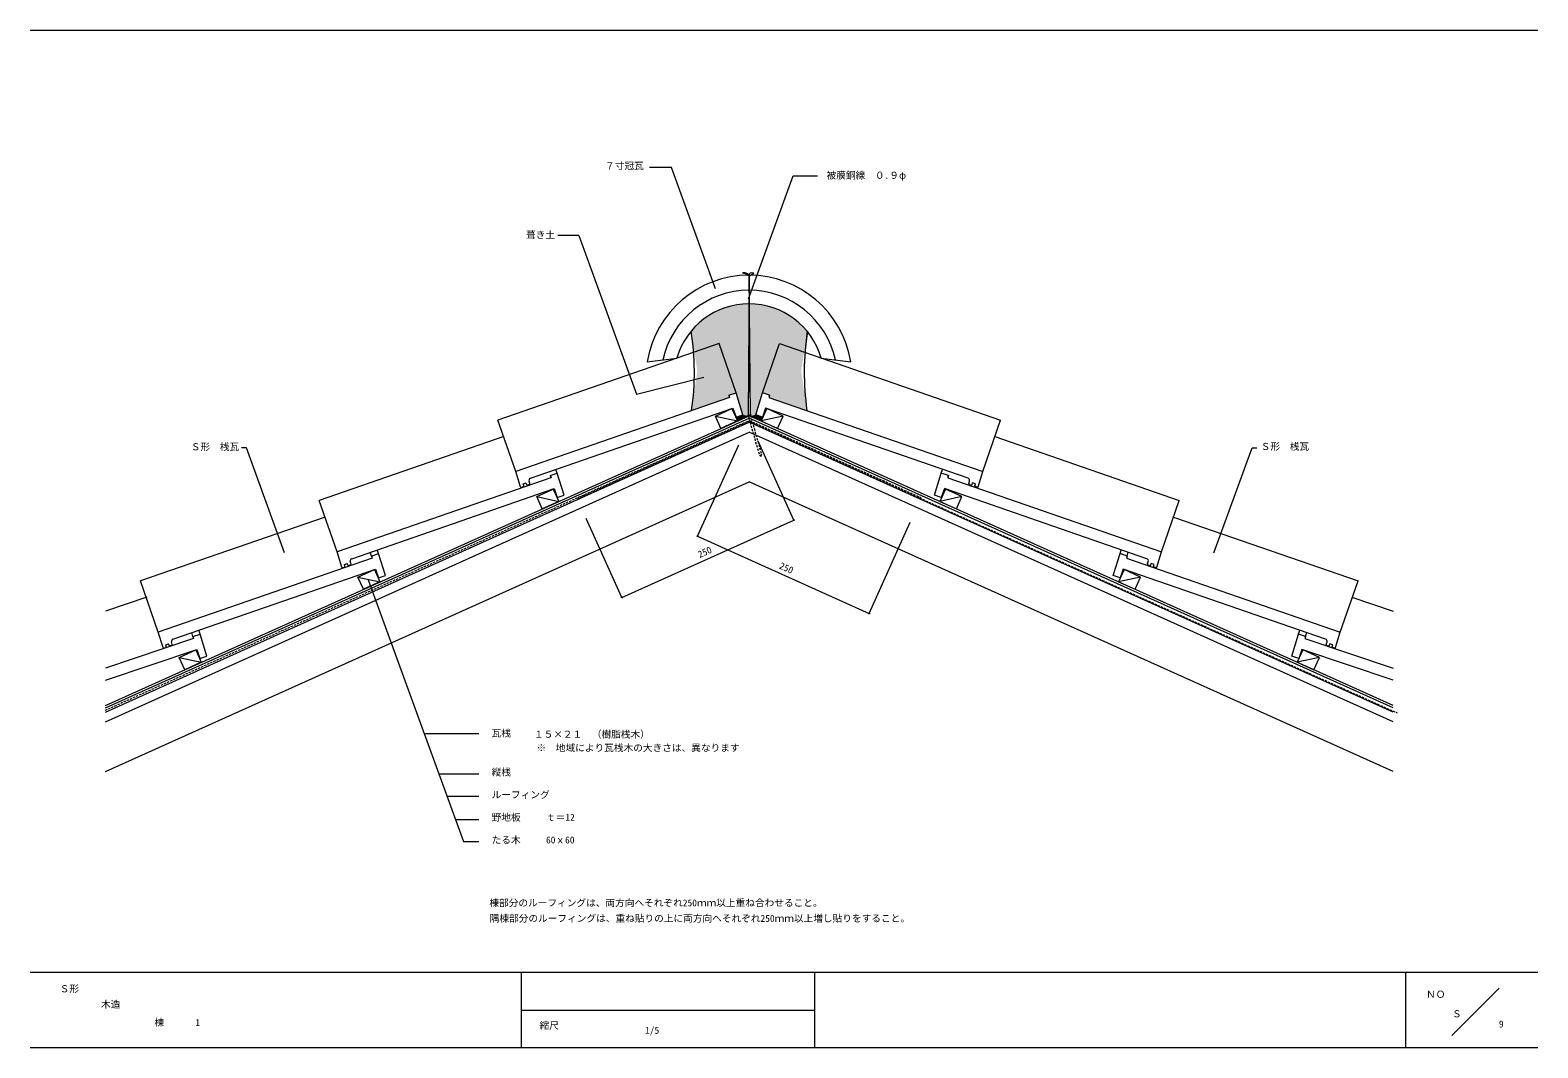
# Model space of a CAD drawing. Units: millimetres, scale not verified. Extents: x -203 to 197, y -138 to 132.
import ezdxf
from ezdxf.enums import TextEntityAlignment as Align

# ---------------------------------------------------------------- set-up
doc = ezdxf.new("R2010")
doc.units = ezdxf.units.MM
doc.header["$LTSCALE"] = 0.5
doc.header["$PDMODE"] = 32
doc.header["$PDSIZE"] = 0.25
doc.linetypes.add('DASHED1', pattern=[1.8, 1.2, -0.6])
for name, color, linetype, lineweight in [('0-0', 5, 'Continuous', 18), ('1-0', 7, 'Continuous', 18), ('1-1', 7, 'Continuous', 18), ('1-2', 3, 'Continuous', 18), ('1-3', 7, 'Continuous', 18), ('1-4', 1, 'Continuous', 18)]:
    doc.layers.add(name, color=color, linetype=linetype, lineweight=lineweight)
doc.layers.add('1-5_ADD_LINE', color=8, linetype='Continuous')
doc.styles.add('ＭＳ ゴシック', font='')
doc.styles.get('ＭＳ ゴシック').set_extended_font_data('MS Gothic')

msp = doc.modelspace()

# ---------------------------------------------------------------- linework, layer by layer
at = {"layer": '0-0'}
for p, q in [((-203.2432, 131.6351), (196.7568, 131.6351)), ((196.7568, -118.3649), (-203.2433, -118.3649)), ((-72.973, -118.3649), (-72.973, -138.3649)), ((4.8649, -118.3649), (4.8649, -138.3649)), ((161.7568, -138.3649), (161.7568, -118.3649)), ((186.4865, -122.5541), (173.9189, -135.1216)), ((-72.973, -128.3649), (4.8649, -128.3649)), ((196.7568, -138.3649), (-203.2432, -138.3649))]:
    msp.add_line(p, q, dxfattribs=at)
at = {"layer": '1-0'}
for p, q in [((-183.2977, -48.1847), (-12.4533, 28.6953)), ((-19.9655, 25.9728), (-21.4257, 29.2176)), ((-19.9655, 25.9727), (-21.4257, 29.2176)), ((-21.4257, 29.2176), (-15.5883, 27.9425)), ((-19.9406, 25.984), (-12.4533, 29.3532)), ((-17.0656, 31.2254), (-15.5883, 27.9425)), ((-4.966, 25.984), (-12.4533, 29.3532)), ((158.3911, -48.1847), (-12.4533, 28.6953)), ((-7.841, 31.2254), (-9.3183, 27.9425)), ((-3.4809, 29.2176), (-9.3183, 27.9425)), ((-4.9411, 25.9728), (-3.4809, 29.2176)), ((-4.9411, 25.9727), (-3.4809, 29.2176)), ((-183.2977, -49.2812), (-12.4533, 27.5987)), ((-183.2977, -47.5267), (-19.9406, 25.984)), ((-183.2977, -51.9131), (-12.4533, 24.9669)), ((158.3911, -49.2812), (-12.4533, 27.5987)), ((158.3911, -51.9131), (-12.4533, 24.9669)), ((158.3911, -47.5267), (-4.966, 25.984)), ((-183.2977, -65.0721), (-12.4533, 11.8079)), ((158.3911, -65.0721), (-12.4533, 11.8079)), ((-67.3854, 4.6338), (-68.8456, 7.8787)), ((-68.8456, 7.8787), (-63.0082, 6.6035)), ((43.939, 7.8787), (38.1016, 6.6035)), ((42.4788, 4.6338), (43.939, 7.8787)), ((-116.2655, -13.4603), (-111.9055, -11.4524)), ((91.3589, -13.4603), (86.9989, -11.4524)), ((-114.8053, -16.7052), (-116.2655, -13.4603)), ((-114.8053, -16.7052), (-116.2655, -13.4603)), ((-116.2655, -13.4603), (-110.4281, -14.7354)), ((91.3589, -13.4603), (85.5215, -14.7354)), ((89.8987, -16.7052), (91.3589, -13.4603)), ((89.8987, -16.7052), (91.3589, -13.4603)), ((-160.0597, -29.2135), (-160.3656, -28.1954)), ((135.1531, -29.2135), (135.459, -28.1954)), ((-163.7026, -34.7612), (-157.848, -36.0744)), ((138.796, -34.7612), (132.9414, -36.0744))]:
    msp.add_line(p, q, dxfattribs=at)
for points in [[(-21.4257, 29.2176), (-17.0657, 31.2255), (-15.5883, 27.9425), (-19.9433, 25.9828), (-19.9655, 25.9728)], [(-17.0656, 31.2254), (-15.5883, 27.9425), (-19.9655, 25.9728)], [(-3.4809, 29.2176), (-7.8409, 31.2255), (-9.3183, 27.9425), (-4.9633, 25.9828), (-4.9411, 25.9728)], [(-7.841, 31.2254), (-9.3183, 27.9425), (-4.9411, 25.9728)], [(-67.3854, 4.6338), (-68.8456, 7.8786), (-64.5141, 9.8734)], [(-64.4855, 9.8865), (-63.0082, 6.6035), (-67.3854, 4.6338)], [(-64.4855, 9.8865), (-63.0082, 6.6035), (-67.3854, 4.6338)], [(-64.4855, 9.8865), (-63.0082, 6.6035), (-67.3854, 4.6338)], [(39.5789, 9.8865), (38.1016, 6.6035), (42.4788, 4.6338)], [(39.5789, 9.8865), (38.1016, 6.6035), (42.4788, 4.6338)], [(39.5789, 9.8865), (38.1016, 6.6035), (42.4788, 4.6338)], [(42.4788, 4.6338), (43.939, 7.8786), (39.6075, 9.8734)], [(-111.9054, -11.4525), (-110.4281, -14.7354), (-114.8053, -16.7052)], [(-111.9054, -11.4525), (-110.4281, -14.7354), (-114.8053, -16.7052)], [(86.9988, -11.4525), (85.5215, -14.7354), (89.8987, -16.7052)], [(86.9988, -11.4525), (85.5215, -14.7354), (89.8987, -16.7052)]]:
    msp.add_lwpolyline(points, dxfattribs=at)
for points in [[(-162.2252, -38.0441), (-163.7026, -34.7612), (-159.3253, -32.7915), (-157.848, -36.0744)], [(137.3187, -38.0441), (138.796, -34.7612), (134.4187, -32.7915), (132.9414, -36.0744)]]:
    msp.add_lwpolyline(points, close=True, dxfattribs=at)
at = {"layer": '1-1'}
for p, q in [((-33.1242, 95.1533), (-38.9189, 95.1533)), ((-21.4098, 62.9682), (-33.1242, 95.1533)), ((-57.6677, 77.1159), (-63.2432, 77.1159)), ((-39.5138, 43.6141), (-31.6533, 44.6141)), ((6.6257, 44.6141), (14.4862, 43.6141)), ((-13.0071, 29.3497), (-12.0169, 29.6239)), ((-12.0169, 29.6239), (-11.9921, 29.5345)), ((-113.538, -14.2265), (-88.2816, -83.6178))]:
    msp.add_line(p, q, dxfattribs=at)
at = {"layer": '1-1', "linetype": 'DASHED1'}
for p, q in [((-12.7525, 29.3239), (-9.785, 18.9379)), ((-12.1742, 29.4841), (-9.1957, 19.0593)), ((-12.4533, 27.8481), (-58.0494, 7.3298)), ((-12.4533, 27.8481), (159.4692, -49.5171))]:
    msp.add_line(p, q, dxfattribs=at)
at = {"layer": '1-1'}
for points in [[(-12.6662, 60.3166), (-0.7773, 92.9812), (5.6757, 92.9812)], [(-57.6677, 77.1159), (-42.3497, 35.03), (-24.5529, 39.5588)], [(-13.0071, 29.3497), (-12.9823, 29.2603), (-11.9921, 29.5345)]]:
    msp.add_lwpolyline(points, dxfattribs=at)
at = {"layer": '1-1', "color": 2}
for points in [[(-12.5253, 66.6141), (-12.9323, 66.9691), (-13.2579, 67.1319), (-13.5834, 67.2133), (-13.909, 67.2946), (-14.2346, 67.2946), (-13.909, 67.1319), (-13.502, 67.0505), (-13.1765, 66.8877), (-12.7695, 66.6435)], [(-12.4533, 66.614), (-12.1997, 66.4807), (-11.8742, 66.8063), (-11.5486, 66.9691), (-11.223, 67.1319), (-11.5486, 67.1319), (-11.8742, 67.2133), (-12.1997, 67.1319), (-12.5253, 66.8877), (-12.5253, 66.4807)]]:
    msp.add_lwpolyline(points, close=True, dxfattribs=at)
msp.add_lwpolyline([(-12.1683, 29.4425), (-12.4533, 66.614), (-12.7525, 29.3239)], dxfattribs=at)
at = {"layer": '1-1', "linetype": 'DASHED1'}
for points in [[(-183.2977, -48.7825), (-12.4533, 28.0974), (33.1428, 7.5792)], [(-9.785, 18.9379), (-9.3564, 18.5297), (-9.1957, 19.0593)]]:
    msp.add_lwpolyline(points, dxfattribs=at)
at = {"layer": '1-1'}
for centre, radius, start, end in [((-12.5138, 39.2663), 27.3478, 9.14783, 170.85219), ((-12.5138, 39.193), 23.4211, 12.18517, 167.90198), ((-12.5138, 39.0946), 19.9195, 16.08661, 163.91339), ((-98.1733, 40.8278), 71.1482, 351.83952, 8.85384), ((73.2667, 40.8278), 71.1482, 171.24736, 188.16048)]:
    msp.add_arc(centre, radius, start, end, dxfattribs=at)
at = {"layer": '1-2', "color": 7}
for p, q in [((-20.4809, 48.4796), (-79.1225, 28.1902)), ((-15.9687, 35.4382), (-20.4809, 48.4796)), ((-8.9379, 35.4382), (-4.4257, 48.4796)), ((-4.4257, 48.4796), (54.2159, 28.1902)), ((-74.4142, 14.5817), (-79.1225, 28.1902)), ((49.5076, 14.5817), (54.2159, 28.1902)), ((-77.5985, 23.7853), (-126.5425, 6.8512)), ((52.6919, 23.7853), (101.6359, 6.8512)), ((-63.3886, 14.0992), (-63.7356, 15.1019)), ((38.482, 14.0992), (38.829, 15.1019)), ((-121.8341, -6.7573), (-126.5425, 6.8512)), ((96.9275, -6.7573), (101.6359, 6.8512)), ((-125.0185, 2.4464), (-173.9624, -14.4878)), ((100.1119, 2.4464), (149.0558, -14.4878)), ((-112.6996, -7.8941), (-113.0139, -6.8801)), ((-110.8086, -7.2398), (-111.1555, -6.2371)), ((85.902, -7.2398), (86.2489, -6.2371)), ((87.793, -7.8941), (88.1073, -6.8801)), ((-169.254, -28.0962), (-173.9624, -14.4878)), ((144.3474, -28.0962), (149.0558, -14.4878)), ((-172.3283, -18.7795), (-183.2977, -22.4679)), ((147.4217, -18.7795), (158.3911, -22.4679)), ((-158.163, -28.5757), (-158.5071, -27.5524)), ((133.2564, -28.5757), (133.6005, -27.5524))]:
    msp.add_line(p, q, dxfattribs=at)
at = {"layer": '1-2'}
for p, q in [((-17.682, 34.2105), (-74.4142, 14.5817)), ((-17.8598, 34.7838), (-15.9687, 35.4382)), ((-17.8598, 34.7838), (-17.682, 34.2105)), ((-14.1619, 29.6085), (-15.9687, 35.4382)), ((-10.7447, 29.6085), (-8.9379, 35.4382)), ((-7.0468, 34.7838), (-8.9379, 35.4382)), ((-7.0468, 34.7838), (-7.2245, 34.2105)), ((-7.2245, 34.2105), (49.5076, 14.5817)), ((-70.5183, 12.7551), (-16.7935, 31.3434)), ((-16.7935, 31.3434), (-15.9735, 28.9732)), ((-15.9761, 28.9809), (-14.1619, 29.6085)), ((-8.9305, 28.9809), (-10.7447, 29.6085)), ((-8.1131, 31.3434), (-8.9331, 28.9732)), ((45.6117, 12.7551), (-8.1131, 31.3434)), ((-65.102, 12.8715), (-121.8341, -6.7573)), ((-73.1505, 10.5045), (-74.4142, 14.5817)), ((-70.6883, 11.3426), (-70.8953, 12.0105)), ((-65.2797, 13.4449), (-63.3886, 14.0992)), ((-65.2797, 13.4449), (-65.102, 12.8715)), ((-65.2199, 13.4644), (-65.0472, 12.8895)), ((-61.5819, 8.2696), (-63.3886, 14.0992)), ((36.6753, 8.2696), (38.482, 14.0992)), ((40.3731, 13.4449), (38.482, 14.0992)), ((40.3133, 13.4644), (40.1406, 12.8895)), ((40.3731, 13.4449), (40.1954, 12.8715)), ((40.1954, 12.8715), (96.9275, -6.7573)), ((45.7817, 11.3426), (45.9887, 12.0105)), ((48.2439, 10.5045), (49.5076, 14.5817)), ((-117.9383, -8.5838), (-64.2134, 10.0044)), ((-72.8941, 10.3747), (-72.4213, 10.5382)), ((-72.437, 11.2425), (-71.6806, 11.5043)), ((-72.2957, 10.7864), (-72.437, 11.2425)), ((-71.5431, 11.0606), (-71.6806, 11.5043)), ((-70.8139, 11.0944), (-71.2867, 10.9308)), ((-64.2134, 10.0044), (-63.3934, 7.6343)), ((-63.396, 7.6419), (-61.5819, 8.2696)), ((38.4894, 7.6419), (36.6753, 8.2696)), ((39.3068, 10.0044), (38.4868, 7.6343)), ((93.0317, -8.5838), (39.3068, 10.0044)), ((45.9073, 11.0944), (46.3801, 10.9308)), ((46.6365, 11.0606), (46.774, 11.5043)), ((47.5304, 11.2425), (46.774, 11.5043)), ((47.3891, 10.7864), (47.5304, 11.2425)), ((47.9875, 10.3747), (47.5147, 10.5382)), ((-120.5704, -10.8345), (-121.8341, -6.7573)), ((-112.6996, -7.8941), (-110.8085, -7.2398)), ((-112.6996, -7.8941), (-112.5219, -8.4675)), ((-109.0018, -13.0694), (-110.8086, -7.2398)), ((84.0952, -13.0694), (85.902, -7.2398)), ((87.793, -7.8941), (85.9019, -7.2398)), ((87.793, -7.8941), (87.6153, -8.4675)), ((95.6638, -10.8345), (96.9275, -6.7573)), ((-112.5219, -8.4675), (-169.254, -28.0962)), ((-165.3582, -29.9228), (-111.6333, -11.3345)), ((-120.314, -10.9643), (-119.8412, -10.8007)), ((-119.857, -10.0964), (-119.1006, -9.8347)), ((-119.7156, -10.5525), (-119.857, -10.0964)), ((-118.9631, -10.2783), (-119.1006, -9.8347)), ((-118.2339, -10.2446), (-118.7066, -10.4082)), ((-118.1082, -9.9964), (-118.3152, -9.3285)), ((-111.6333, -11.3345), (-110.8133, -13.7047)), ((86.7267, -11.3345), (85.9067, -13.7047)), ((140.4516, -29.9228), (86.7267, -11.3345)), ((87.6153, -8.4675), (144.3474, -28.0962)), ((93.2016, -9.9964), (93.4086, -9.3285)), ((93.3273, -10.2446), (93.8, -10.4082)), ((94.0565, -10.2783), (94.194, -9.8347)), ((94.9504, -10.0964), (94.194, -9.8347)), ((94.809, -10.5525), (94.9504, -10.0964)), ((95.4074, -10.9643), (94.9346, -10.8007)), ((-110.8159, -13.697), (-109.0018, -13.0694)), ((85.9093, -13.697), (84.0952, -13.0694)), ((-159.8871, -29.7884), (-183.2977, -37.6602)), ((-167.9904, -32.1735), (-169.254, -28.0962)), ((-167.2769, -31.4354), (-166.5205, -31.1737)), ((-167.1355, -31.8915), (-167.2769, -31.4354)), ((-166.383, -31.6173), (-166.5205, -31.1737)), ((-165.6538, -31.5835), (-166.1265, -31.7471)), ((-165.5281, -31.3353), (-165.7351, -30.6674)), ((-160.0597, -29.2135), (-158.163, -28.5757)), ((-160.0597, -29.2135), (-159.8871, -29.7884)), ((-156.4072, -34.4209), (-158.163, -28.5757)), ((131.5006, -34.4209), (133.2564, -28.5757)), ((135.1531, -29.2135), (133.2564, -28.5757)), ((135.1531, -29.2135), (134.9805, -29.7884)), ((134.9805, -29.7884), (158.3911, -37.6602)), ((140.6215, -31.3353), (140.8285, -30.6674)), ((140.7472, -31.5835), (141.2199, -31.7471)), ((141.4764, -31.6173), (141.6139, -31.1737)), ((142.3703, -31.4354), (141.6139, -31.1737)), ((142.2289, -31.8915), (142.3703, -31.4354)), ((143.0838, -32.1735), (144.3474, -28.0962)), ((-183.2977, -40.8252), (-159.0235, -32.6631)), ((-167.7339, -32.3033), (-167.2612, -32.1397)), ((-159.0235, -32.6631), (-158.2242, -35.0403)), ((-158.2268, -35.0327), (-156.4072, -34.4209)), ((133.3202, -35.0327), (131.5006, -34.4209)), ((134.1169, -32.6631), (133.3176, -35.0403)), ((158.3911, -40.8252), (134.1169, -32.6631)), ((142.8273, -32.3033), (142.3546, -32.1397))]:
    msp.add_line(p, q, dxfattribs=at)
for centre, radius, start, end in [((-70.3222, 12.1881), 0.6, 109.08589, 197.21983), ((45.4156, 12.1881), 0.6, 342.78041, 70.91435), ((-72.9595, 10.5637), 0.2, 197.21655, 289.08514), ((-72.4867, 10.7272), 0.2, 289.08401, 17.21758), ((-71.352, 11.1198), 0.2, 197.21758, 289.0885), ((-70.8793, 11.2834), 0.2, 289.0885, 17.21996), ((45.9727, 11.2834), 0.2, 162.78029, 250.91174), ((46.4454, 11.1198), 0.2, 250.91174, 342.78267), ((47.5801, 10.7272), 0.2, 162.78267, 250.91623), ((48.0529, 10.5637), 0.2, 250.9151, 342.78369), ((-120.3794, -10.7753), 0.2, 197.21655, 289.08514), ((-119.9067, -10.6117), 0.2, 289.08401, 17.21758), ((-118.772, -10.2192), 0.2, 197.21758, 289.0885), ((-117.7421, -9.1509), 0.6, 109.08589, 197.21983), ((-118.2993, -10.0556), 0.2, 289.0885, 17.21996), ((92.8355, -9.1509), 0.6, 342.78041, 70.91435), ((93.3927, -10.0556), 0.2, 162.78029, 250.91174), ((93.8654, -10.2192), 0.2, 250.91174, 342.78267), ((95.0001, -10.6117), 0.2, 162.78267, 250.91623), ((95.4728, -10.7753), 0.2, 250.9151, 342.78369), ((-167.3266, -31.9507), 0.2, 289.08401, 17.21758), ((-166.1919, -31.5581), 0.2, 197.21758, 289.0885), ((-165.162, -30.4898), 0.6, 109.08589, 197.21983), ((-165.7192, -31.3946), 0.2, 289.0885, 17.21996), ((140.2554, -30.4898), 0.6, 342.78041, 70.91435), ((140.8126, -31.3946), 0.2, 162.78029, 250.91174), ((141.2853, -31.5581), 0.2, 250.91174, 342.78267), ((142.42, -31.9507), 0.2, 162.78267, 250.91623), ((-167.7993, -32.1143), 0.2, 197.21655, 289.08514), ((142.8927, -32.1143), 0.2, 250.9151, 342.78369)]:
    msp.add_arc(centre, radius, start, end, dxfattribs=at)
at = {"layer": '1-3'}
for p, q in [((-26.1604, -2.6123), (-15.2596, 21.6119)), ((-0.6634, 1.6482), (-10.0911, 22.5987)), ((-46.2594, -18.87), (-55.6872, 2.0805)), ((-46.2594, -18.87), (-0.6634, 1.6482)), ((19.3423, -23.0885), (30.2432, 1.1357)), ((-26.1604, -2.6123), (19.3423, -23.0885)), ((-84.2295, -55.0139), (-98.6926, -55.0139)), ((-84.2295, -65.7325), (-94.7914, -65.7325)), ((-84.2295, -71.6748), (-92.6285, -71.6748)), ((-84.2295, -77.8457), (-90.3825, -77.8457)), ((-88.2816, -83.6178), (-84.2295, -83.6178))]:
    msp.add_line(p, q, dxfattribs=at)
for points in [[(-135.7278, -7.0714), (-145.8742, 20.8055), (-147.1481, 20.8055)], [(110.8212, -7.0714), (120.9676, 20.8055), (122.2415, 20.8055)]]:
    msp.add_lwpolyline(points, dxfattribs=at)
for p in [(-0.6634, 1.6482), (-26.1604, -2.6123), (-46.2594, -18.87), (19.3423, -23.0885)]:
    msp.add_point(p, dxfattribs=at)
at = {"layer": '1-4'}
for centre, start, end in [((-98.1733, 40.8278), 351.83952, 8.85384), ((73.2667, 40.8278), 171.14616, 188.16048)]:
    msp.add_arc(centre, 71.1482, start, end, dxfattribs=at)
at = {"layer": '1-5_ADD_LINE'}
for points in [[(-26.2349, 41.2631), (-15.9687, 35.4382), (-12.5143, 59.0141)], [(-26.2349, 41.2631), (-12.5143, 59.0141), (-13.5105, 58.9869)], [(-26.2349, 41.2631), (-13.5105, 58.9869), (-14.441, 58.9169)], [(-26.2349, 41.2631), (-14.441, 58.9169), (-15.2515, 58.8218)], [(-26.2349, 41.2631), (-15.2515, 58.8218), (-16.1738, 58.6752)], [(-26.2349, 41.2631), (-16.1738, 58.6752), (-16.8826, 58.5282)], [(-26.2349, 41.2631), (-16.8826, 58.5282), (-17.4443, 58.3975)], [(-26.2349, 41.2631), (-17.4443, 58.3975), (-18.0094, 58.2408)], [(-26.2349, 41.2631), (-18.0094, 58.2408), (-18.5516, 58.0709)], [(-26.2349, 41.2631), (-18.5516, 58.0709), (-19.7899, 57.6309)], [(-26.2349, 41.2631), (-19.7899, 57.6309), (-21.5004, 56.887)], [(-26.2349, 41.2631), (-21.5004, 56.887), (-23.1774, 55.9221)], [(-12.7525, 29.3239), (-12.5143, 59.0141), (-15.9677, 35.4377)], [(1.3283, 41.2631), (-8.9379, 35.4382), (-12.3923, 59.0141)], [(1.3283, 41.2631), (-12.3923, 59.0141), (-11.3961, 58.9869)], [(-12.1541, 29.3239), (-12.3923, 59.0141), (-8.9389, 35.4377)], [(1.3283, 41.2631), (-11.3961, 58.9869), (-10.4656, 58.9169)], [(1.3283, 41.2631), (-10.4656, 58.9169), (-9.6551, 58.8218)], [(1.3283, 41.2631), (-9.6551, 58.8218), (-8.7328, 58.6752)], [(1.3283, 41.2631), (-8.7328, 58.6752), (-8.024, 58.5282)], [(1.3283, 41.2631), (-8.024, 58.5282), (-7.4623, 58.3975)], [(1.3283, 41.2631), (-7.4623, 58.3975), (-6.8972, 58.2408)], [(1.3283, 41.2631), (-6.8972, 58.2408), (-6.355, 58.0709)], [(1.3283, 41.2631), (-6.355, 58.0709), (-5.1167, 57.6309)], [(1.3283, 41.2631), (-5.1167, 57.6309), (-3.4062, 56.887)], [(1.3283, 41.2631), (-3.4062, 56.887), (-1.7292, 55.9221)], [(-26.2349, 41.2631), (-26.8622, 52.9043), (-27.8682, 51.7562)], [(-26.2349, 41.2631), (-25.7797, 53.943), (-26.8622, 52.9043)], [(-26.2349, 41.2631), (-23.1774, 55.9221), (-24.413, 55.0692)], [(-26.2349, 41.2631), (-24.413, 55.0692), (-25.7797, 53.943)], [(1.3283, 41.2631), (-1.7292, 55.9221), (-0.4936, 55.0692)], [(1.3283, 41.2631), (-0.4936, 55.0692), (0.8731, 53.943)], [(1.3283, 41.2631), (0.8731, 53.943), (1.9556, 52.9043)], [(1.3283, 41.2631), (1.9556, 52.9043), (2.9616, 51.7562)], [(-26.2349, 41.2631), (-27.8682, 51.7562), (-27.8729, 51.7785)], [(1.3283, 41.2631), (2.9616, 51.7562), (2.9663, 51.7785)], [(-26.2349, 41.2631), (-27.7456, 30.7286), (-17.682, 34.2105)], [(-26.2349, 41.2631), (-17.682, 34.2105), (-17.8598, 34.7838)], [(-26.2349, 41.2631), (-17.8598, 34.7838), (-15.9687, 35.4382)], [(1.3283, 41.2631), (-7.0468, 34.7838), (-8.9379, 35.4382)], [(1.3283, 41.2631), (2.839, 30.7286), (-7.2245, 34.2105)], [(1.3283, 41.2631), (-7.2245, 34.2105), (-7.0468, 34.7838)], [(-15.9687, 35.4382), (-14.1619, 29.6085), (-12.7258, 29.2306)], [(-15.9687, 35.4382), (-12.7258, 29.2306), (-12.7525, 29.3239)], [(-12.7525, 29.3239), (-15.9677, 35.4377), (-15.9687, 35.4382)], [(-8.9379, 35.4382), (-10.7447, 29.6085), (-12.1808, 29.2306)], [(-8.9379, 35.4382), (-12.1808, 29.2306), (-12.1541, 29.3239)], [(-12.1541, 29.3239), (-8.9389, 35.4377), (-8.9379, 35.4382)], [(-14.1619, 29.6085), (-15.9735, 28.9732), (-12.7258, 29.2306), (-15.5883, 27.9425)], [(-10.7447, 29.6085), (-8.9331, 28.9732), (-12.1808, 29.2306), (-9.3183, 27.9425)]]:
    msp.add_solid(points, dxfattribs=at)

# ---------------------------------------------------------------- texts
at = {"layer": '0-0', "color": 7, "style": 'ＭＳ ゴシック'}
for s, p in [('Ｓ形', (-195.4054, -124.1757)), ('ＮＯ', (167.1021, -125.6345)), ('木造', (-184.4438, -128.2884)), ('棟', (-170.2781, -133.1048)), ('1', (-159.4073, -133.1048)), ('縮尺', (-68.1081, -133.9054)), ('Ｓ', (173.9788, -130.8109)), ('9', (186.4286, -133.5149))]:
    msp.add_text(s, height=1.833, dxfattribs=at).set_placement(p, align=Align.BOTTOM_LEFT)
at = {"layer": '1-0', "style": 'ＭＳ ゴシック'}
msp.add_text('1/5', height=1.833, dxfattribs=at).set_placement((-40.0932, -135.1819), align=Align.BOTTOM_LEFT)
at = {"layer": '1-1', "style": 'ＭＳ ゴシック'}
for s, p in [('７寸冠瓦', (-50.7054, 94.1696)), ('被膜銅線\u3000０.９φ', (8.0455, 91.655)), ('葺き土', (-71.6955, 75.8621)), ('棟部分のルーフィングは、両方向へそれぞれ250ｍｍ以上重ね合わせること。', (-81.4124, -101.372)), ('隅棟部分のルーフィングは、重ね貼りの上に両方向へそれぞれ250ｍｍ以上増し貼りをすること。', (-81.3247, -105.4833))]:
    msp.add_text(s, height=1.833, dxfattribs=at).set_placement(p, align=Align.BOTTOM_LEFT)
at = {"layer": '1-3', "style": 'ＭＳ ゴシック'}
for s, p in [('Ｓ形\u3000桟瓦', (-160.6141, 19.6227)), ('Ｓ形\u3000桟瓦', (123.231, 19.701)), ('瓦桟', (-80.813, -56.3649)), ('１５×２１\u3000（樹脂桟木）', (-69.5579, -56.6419)), ('※\u3000地域により瓦桟木の大きさは、異なります', (-68.9106, -60.2414)), ('縦桟', (-80.813, -66.684)), ('ルーフィング', (-80.813, -72.684)), ('野地板', (-80.813, -78.684)), ('ｔ＝12', (-66.3799, -78.684)), ('たる木', (-80.813, -84.684)), ('60ｘ60', (-66.3799, -84.684))]:
    msp.add_text(s, height=1.833, dxfattribs=at).set_placement(p, align=Align.BOTTOM_LEFT)
for rotation, p in [(24.228, (-25.3764, -8.9244)), (335.772, (-4.9137, -11.625))]:
    msp.add_text('250', height=1.833, rotation=rotation, dxfattribs=at).set_placement(p, align=Align.BOTTOM_LEFT)

doc.saveas('drawing.dxf')
